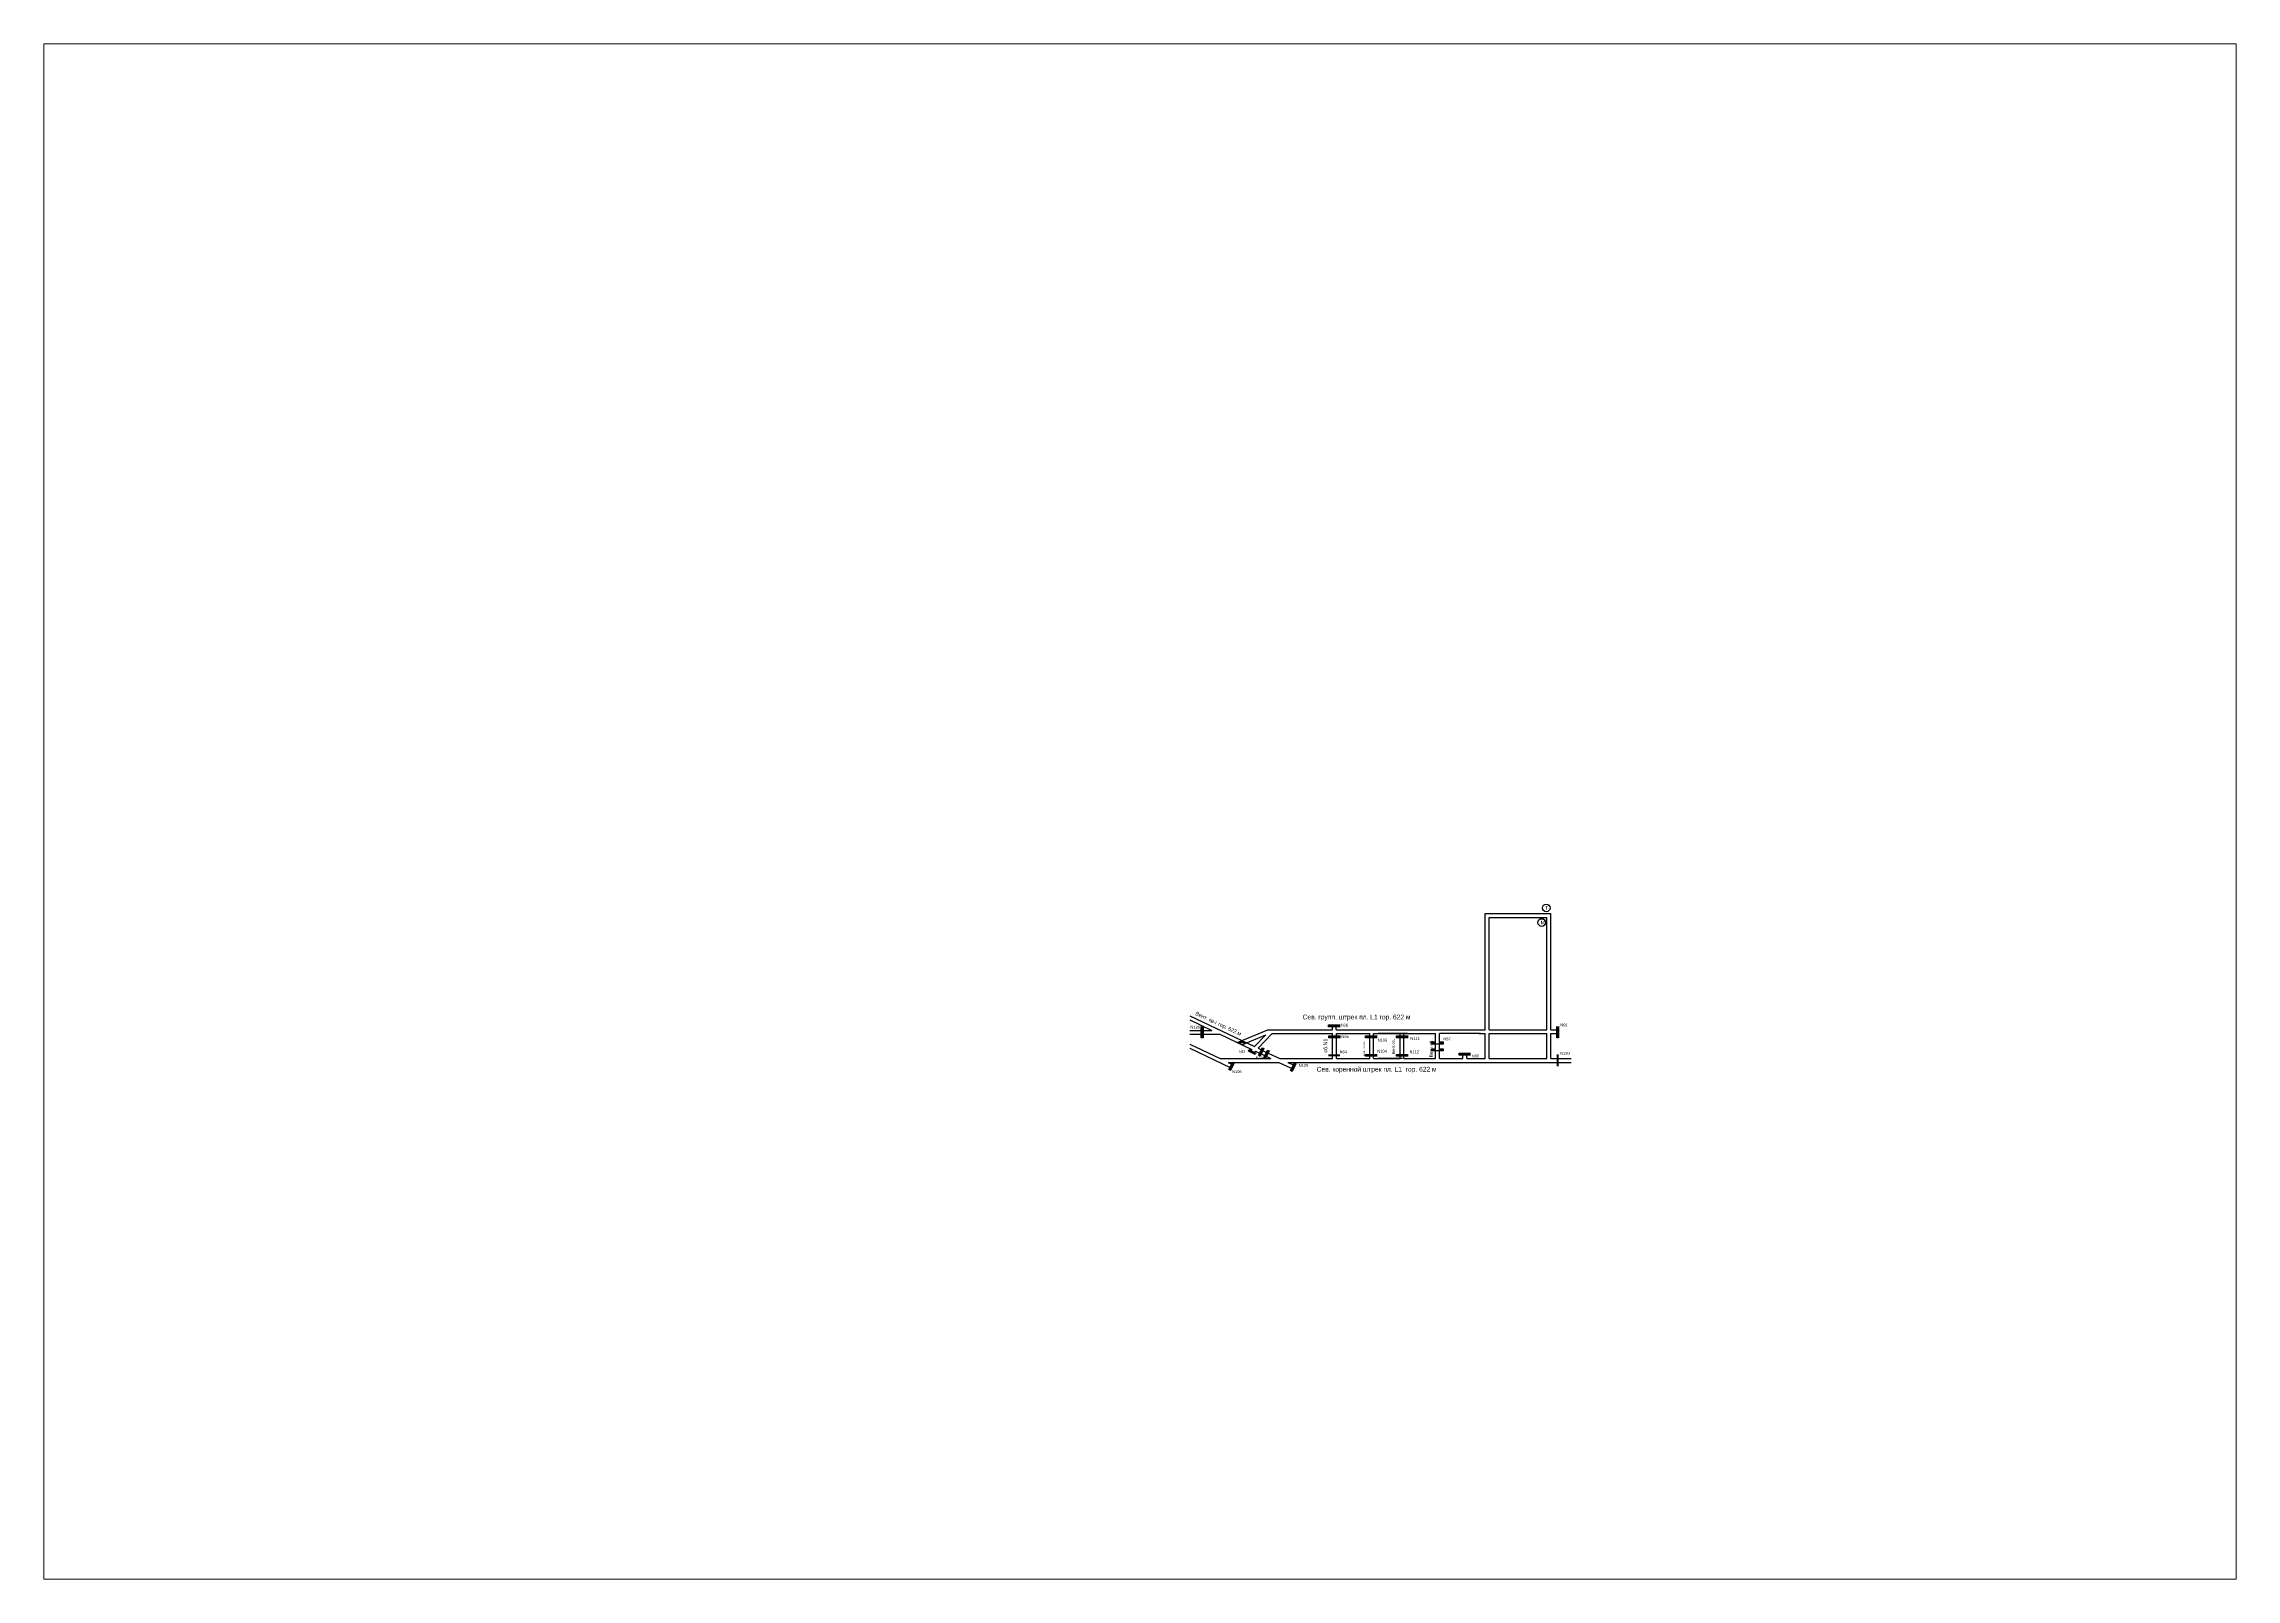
# Paper-space layout 'Layout2' of a CAD drawing. Header units: millimetres. Extents: x 29 to 262, y 20 to 183.
# The model-space entities are those that its viewports show. They can reach past a viewport. Long polylines and large blocks are cut down to what shows.
import ezdxf

# ---------------------------------------------------------------- set-up
doc = ezdxf.new("R2010")
doc.units = ezdxf.units.MM
for name, color, linetype in [('Датчики метана', 7, 'Continuous'), ('Двери', 7, 'Continuous'), ('Номера перемычек', 7, 'Continuous'), ('Перемычки', 7, 'Continuous')]:
    doc.layers.add(name, color=color, linetype=linetype)

msp = doc.modelspace()

# ---------------------------------------------------------------- hatches: boundary and pattern name
for color, points in [(256, [(-173.4, -284.9), (-178.3, -287), (-168.5, -287.2)]), (3, [(-165.8, -294.4), (-166.5, -295.8), (-159.7, -299.3), (-159, -298)])]:
    msp.add_hatch(color=color).paths.add_polyline_path(points)
h = msp.add_hatch(color=256)
h.paths.add_polyline_path([(-165.8, -294.3), (-166.7, -295.9), (-159.7, -299.5), (-158.8, -297.9)])
h.paths.add_polyline_path([(-159, -298), (-159.7, -299.3), (-166.5, -295.8), (-165.8, -294.4)], flags=16)
h = msp.add_hatch(color=256)
h.paths.add_polyline_path([(-150.5, -293.2), (-152.2, -292.4), (-156, -300.2), (-154.3, -301)])
h.paths.add_polyline_path([(-150.7, -293.3), (-152.1, -292.6), (-155.8, -300.1), (-154.4, -300.8)], flags=16)
h = msp.add_hatch(color=256)
h.paths.add_polyline_path([(-145.1, -295.7), (-146.8, -294.9), (-150.6, -302.7), (-148.9, -303.5)])
h.paths.add_polyline_path([(-145.3, -295.8), (-146.7, -295.1), (-150.5, -302.6), (-149, -303.3)], flags=16)
h = msp.add_hatch(color=256)
h.paths.add_polyline_path([(-181.4, -308.2), (-183.1, -307.4), (-186.9, -315.2), (-185.2, -316)])
h.paths.add_polyline_path([(-181.6, -308.3), (-183, -307.5), (-186.7, -315.1), (-185.3, -315.8)], flags=16)
h = msp.add_hatch(color=256)
h.paths.add_polyline_path([(-117.2, -309.3), (-118.9, -308.4), (-122.7, -316.2), (-121, -317)])
h.paths.add_polyline_path([(-117.4, -309.3), (-118.8, -308.6), (-122.5, -316.1), (-121.1, -316.9)], flags=16)
at = {"layer": 'Двери'}
h = msp.add_hatch(color=256, dxfattribs=at)
h.paths.add_polyline_path([(28.1, -286.4), (24, -286.4), (24, -288.6), (28.1, -288.6), (28.1, -288.5), (24.1, -288.5), (24.1, -286.5), (28.1, -286.5)])
h.paths.add_polyline_path([(32.1, -288.5), (28.1, -288.5), (28.1, -288.6), (32.1, -288.6)])
h.paths.add_polyline_path([(36.2, -286.4), (32.1, -286.4), (32.1, -286.5), (36.1, -286.5), (36.1, -288.5), (32.1, -288.5), (32.1, -288.6), (36.2, -288.6)])
h = msp.add_hatch(color=256, dxfattribs=at)
h.paths.add_polyline_path([(28.1, -293.4), (24, -293.4), (24, -295.6), (28.1, -295.6), (28.1, -295.5), (24.1, -295.5), (24.1, -293.5), (28.1, -293.5)])
h.paths.add_polyline_path([(32.1, -295.5), (28.1, -295.5), (28.1, -295.6), (32.1, -295.6)])
h.paths.add_polyline_path([(36.2, -293.4), (32.1, -293.4), (32.1, -293.5), (36.1, -293.5), (36.1, -295.5), (32.1, -295.5), (32.1, -295.6), (36.2, -295.6)])
h = msp.add_hatch(color=3, dxfattribs=at)
h.paths.add_polyline_path([(24.1, -286.5), (24.1, -288.5), (28.1, -288.5), (28.1, -286.5)])
h.paths.add_polyline_path([(36.1, -288.5), (36.1, -286.5), (32.1, -286.5), (32.1, -288.5)])
h = msp.add_hatch(color=3, dxfattribs=at)
h.paths.add_polyline_path([(24.1, -293.5), (24.1, -295.5), (28.1, -295.5), (28.1, -293.5)])
h.paths.add_polyline_path([(36.1, -295.5), (36.1, -293.5), (32.1, -293.5), (32.1, -295.5)])
at = {"layer": 'Перемычки'}
h = msp.add_hatch(color=256, dxfattribs=at)
h.paths.add_polyline_path([(-213.6, -282.3), (-213.6, -278.2), (-213.7, -278.2), (-213.7, -282.2), (-215.7, -282.2), (-215.7, -278.2), (-215.8, -278.2), (-215.8, -282.3)])
h.paths.add_polyline_path([(-213.7, -278.2), (-213.6, -278.2), (-213.6, -270.1), (-215.8, -270.1), (-215.8, -278.2), (-215.7, -278.2), (-215.7, -270.2), (-213.7, -270.2)])
h = msp.add_hatch(color=3, dxfattribs=at)
h.paths.add_polyline_path([(-215.7, -282.2), (-213.7, -282.2), (-213.7, -278.2), (-215.7, -278.2)])
h.paths.add_polyline_path([(-213.7, -274.2), (-215.7, -274.2), (-215.7, -278.2), (-213.7, -278.2)])
h.paths.add_polyline_path([(-213.7, -274.2), (-213.7, -270.2), (-215.7, -270.2), (-215.7, -274.2)])
h = msp.add_hatch(color=256, dxfattribs=at)
h.paths.add_polyline_path([(-83.3, -270.7), (-79.2, -270.7), (-79.2, -270.6), (-83.2, -270.6), (-83.2, -268.6), (-79.2, -268.6), (-79.2, -268.5), (-83.3, -268.5)])
h.paths.add_polyline_path([(-79.2, -270.6), (-79.2, -270.7), (-71.1, -270.7), (-71.1, -268.5), (-79.2, -268.5), (-79.2, -268.6), (-71.2, -268.6), (-71.2, -270.6)])
h = msp.add_hatch(color=3, dxfattribs=at)
h.paths.add_polyline_path([(-83.2, -268.6), (-83.2, -270.6), (-79.2, -270.6), (-79.2, -268.6)])
h.paths.add_polyline_path([(-75.2, -270.6), (-75.2, -268.6), (-79.2, -268.6), (-79.2, -270.6)])
h.paths.add_polyline_path([(-75.2, -270.6), (-71.2, -270.6), (-71.2, -268.6), (-75.2, -268.6)])
h = msp.add_hatch(color=256, dxfattribs=at)
h.paths.add_polyline_path([(156.3, -282.3), (156.3, -278.2), (156.2, -278.2), (156.2, -282.2), (154.2, -282.2), (154.2, -278.2), (154.1, -278.2), (154.1, -282.3)])
h.paths.add_polyline_path([(156.2, -278.2), (156.3, -278.2), (156.3, -270.1), (154.1, -270.1), (154.1, -278.2), (154.2, -278.2), (154.2, -270.2), (156.2, -270.2)])
h = msp.add_hatch(color=3, dxfattribs=at)
h.paths.add_polyline_path([(154.2, -282.2), (156.2, -282.2), (156.2, -278.2), (154.2, -278.2)])
h.paths.add_polyline_path([(156.2, -274.2), (154.2, -274.2), (154.2, -278.2), (156.2, -278.2)])
h.paths.add_polyline_path([(156.2, -274.2), (156.2, -270.2), (154.2, -270.2), (154.2, -274.2)])
for points in [[(-155.8, -300.1), (-154.4, -300.8), (-150.7, -293.3), (-152.1, -292.6)], [(-150.5, -302.6), (-149, -303.3), (-145.3, -295.8), (-146.7, -295.1)], [(-186.7, -315.1), (-185.3, -315.8), (-181.6, -308.3), (-183, -307.5)], [(-122.5, -316.1), (-121.1, -316.9), (-117.4, -309.3), (-118.8, -308.6)]]:
    msp.add_hatch(color=3, dxfattribs=at).paths.add_polyline_path(points)
h = msp.add_hatch(color=256, dxfattribs=at)
h.paths.add_polyline_path([(-83, -282.1), (-78.9, -282.1), (-78.9, -282), (-82.9, -282), (-82.9, -280), (-78.9, -280), (-78.9, -279.9), (-83, -279.9)])
h.paths.add_polyline_path([(-78.9, -282), (-78.9, -282.1), (-70.8, -282.1), (-70.8, -279.9), (-78.9, -279.9), (-78.9, -280), (-70.9, -280), (-70.9, -282)])
h = msp.add_hatch(color=3, dxfattribs=at)
h.paths.add_polyline_path([(-82.9, -280), (-82.9, -282), (-78.9, -282), (-78.9, -280)])
h.paths.add_polyline_path([(-74.9, -282), (-74.9, -280), (-78.9, -280), (-78.9, -282)])
h.paths.add_polyline_path([(-74.9, -282), (-70.9, -282), (-70.9, -280), (-74.9, -280)])
h = msp.add_hatch(color=256, dxfattribs=at)
h.paths.add_polyline_path([(-44.8, -282.1), (-40.7, -282.1), (-40.7, -282), (-44.7, -282), (-44.7, -280), (-40.7, -280), (-40.7, -279.9), (-44.8, -279.9)])
h.paths.add_polyline_path([(-40.7, -282), (-40.7, -282.1), (-32.6, -282.1), (-32.6, -279.9), (-40.7, -279.9), (-40.7, -280), (-32.7, -280), (-32.7, -282)])
h = msp.add_hatch(color=3, dxfattribs=at)
h.paths.add_polyline_path([(-44.7, -280), (-44.7, -282), (-40.7, -282), (-40.7, -280)])
h.paths.add_polyline_path([(-36.7, -282), (-36.7, -280), (-40.7, -280), (-40.7, -282)])
h.paths.add_polyline_path([(-36.7, -282), (-32.7, -282), (-32.7, -280), (-36.7, -280)])
h = msp.add_hatch(color=256, dxfattribs=at)
h.paths.add_polyline_path([(-12.5, -282.1), (-8.4, -282.1), (-8.4, -282), (-12.4, -282), (-12.4, -280), (-8.4, -280), (-8.4, -279.9), (-12.5, -279.9)])
h.paths.add_polyline_path([(-8.4, -282), (-8.4, -282.1), (-0.3, -282.1), (-0.3, -279.9), (-8.4, -279.9), (-8.4, -280), (-0.4, -280), (-0.4, -282)])
h = msp.add_hatch(color=3, dxfattribs=at)
h.paths.add_polyline_path([(-12.4, -280), (-12.4, -282), (-8.4, -282), (-8.4, -280)])
h.paths.add_polyline_path([(-4.4, -282), (-4.4, -280), (-8.4, -280), (-8.4, -282)])
h.paths.add_polyline_path([(-4.4, -282), (-0.4, -282), (-0.4, -280), (-4.4, -280)])
h = msp.add_hatch(color=3, dxfattribs=at)
h.paths.add_polyline_path([(-83.4, -299.3), (-83.4, -301.3), (-79.4, -301.3), (-79.4, -299.3)])
h.paths.add_polyline_path([(-75.4, -301.3), (-75.4, -299.3), (-79.4, -299.3), (-79.4, -301.3)])
h.paths.add_polyline_path([(-75.4, -301.3), (-71.4, -301.3), (-71.4, -299.3), (-75.4, -299.3)])
h = msp.add_hatch(color=256, dxfattribs=at)
h.paths.add_polyline_path([(-44.8, -301.4), (-40.7, -301.4), (-40.7, -301.3), (-44.7, -301.3), (-44.7, -299.3), (-40.7, -299.3), (-40.7, -299.2), (-44.8, -299.2)])
h.paths.add_polyline_path([(-40.7, -301.3), (-40.7, -301.4), (-32.6, -301.4), (-32.6, -299.2), (-40.7, -299.2), (-40.7, -299.3), (-32.7, -299.3), (-32.7, -301.3)])
h = msp.add_hatch(color=3, dxfattribs=at)
h.paths.add_polyline_path([(-44.7, -299.3), (-44.7, -301.3), (-40.7, -301.3), (-40.7, -299.3)])
h.paths.add_polyline_path([(-36.7, -301.3), (-36.7, -299.3), (-40.7, -299.3), (-40.7, -301.3)])
h.paths.add_polyline_path([(-36.7, -301.3), (-32.7, -301.3), (-32.7, -299.3), (-36.7, -299.3)])
h = msp.add_hatch(color=256, dxfattribs=at)
h.paths.add_polyline_path([(-12.5, -301.4), (-8.4, -301.4), (-8.4, -301.3), (-12.4, -301.3), (-12.4, -299.3), (-8.4, -299.3), (-8.4, -299.2), (-12.5, -299.2)])
h.paths.add_polyline_path([(-8.4, -301.3), (-8.4, -301.4), (-0.3, -301.4), (-0.3, -299.2), (-8.4, -299.2), (-8.4, -299.3), (-0.4, -299.3), (-0.4, -301.3)])
h = msp.add_hatch(color=3, dxfattribs=at)
h.paths.add_polyline_path([(-12.4, -299.3), (-12.4, -301.3), (-8.4, -301.3), (-8.4, -299.3)])
h.paths.add_polyline_path([(-4.4, -301.3), (-4.4, -299.3), (-8.4, -299.3), (-8.4, -301.3)])
h.paths.add_polyline_path([(-4.4, -301.3), (-0.4, -301.3), (-0.4, -299.3), (-4.4, -299.3)])
h = msp.add_hatch(color=256, dxfattribs=at)
h.paths.add_polyline_path([(52.5, -300.1), (56.6, -300.1), (56.6, -300), (52.6, -300), (52.6, -298), (56.6, -298), (56.6, -297.9), (52.5, -297.9)])
h.paths.add_polyline_path([(56.6, -300), (56.6, -300.1), (64.7, -300.1), (64.7, -297.9), (56.6, -297.9), (56.6, -298), (64.6, -298), (64.6, -300)])
h = msp.add_hatch(color=3, dxfattribs=at)
h.paths.add_polyline_path([(52.6, -298), (52.6, -300), (56.6, -300), (56.6, -298)])
h.paths.add_polyline_path([(60.6, -300), (60.6, -298), (56.6, -298), (56.6, -300)])
h.paths.add_polyline_path([(60.6, -300), (64.6, -300), (64.6, -298), (60.6, -298)])
h = msp.add_hatch(color=256, dxfattribs=at)
h.paths.add_polyline_path([(156.2, -311.6), (156.2, -307.5), (156.1, -307.5), (156.1, -311.5), (154.1, -311.5), (154.1, -307.5), (154, -307.5), (154, -311.6)])
h.paths.add_polyline_path([(156.1, -307.5), (156.2, -307.5), (156.2, -299.4), (154, -299.4), (154, -307.5), (154.1, -307.5), (154.1, -299.5), (156.1, -299.5)])
h = msp.add_hatch(color=3, dxfattribs=at)
h.paths.add_polyline_path([(154.1, -311.5), (156.1, -311.5), (156.1, -307.5), (154.1, -307.5)])
h.paths.add_polyline_path([(156.1, -303.5), (154.1, -303.5), (154.1, -307.5), (156.1, -307.5)])
h.paths.add_polyline_path([(156.1, -303.5), (156.1, -299.5), (154.1, -299.5), (154.1, -303.5)])

# ---------------------------------------------------------------- linework, layer by layer
for p, q in [((79.9, -273.7), (79.9, -152.5)), ((79.9, -152.5), (148, -152.5)), ((83.9, -273.7), (83.9, -156.9)), ((83.9, -156.9), (144, -156.9)), ((144, -273.7), (144, -156.9)), ((148, -273.7), (148, -152.5)), ((-227.6, -259), (-160.2, -291.2)), ((-227.6, -263.5), (-204.7, -274.4)), ((-178.3, -287), (-146.3, -273.7)), ((-146.3, -273.7), (-92.8, -273.7)), ((-92.8, -273.7), (-79.2, -273.7)), ((-79.2, -273.7), (-79.2, -270.6)), ((-75.2, -273.7), (-75.2, -270.6)), ((-75.2, -273.7), (-56.1, -273.7)), ((-56.8, -273.7), (-6.3, -273.7)), ((-6.3, -273.7), (-5, -273.7)), ((-6.3, -273.7), (-6.1, -273.7)), ((-5.2, -273.7), (17, -273.7)), ((15.7, -273.7), (79.9, -273.7)), ((83.9, -273.7), (144, -273.7)), ((148, -273.7), (154.2, -273.7)), ((-227.6, -274.4), (-204.7, -274.4)), ((-227.6, -278.4), (-196.3, -278.4)), ((-227.6, -288.6), (-196, -303.7)), ((-227.6, -293), (-185.8, -313)), ((-196.3, -278.4), (-163.1, -294.2)), ((-178.3, -287), (-168.5, -287.2)), ((-173.5, -289.3), (-148.5, -278.9)), ((-164, -295.2), (-163.1, -294.2)), ((-160.3, -297.1), (-159.3, -296)), ((-160.2, -291.2), (-148.5, -278.9)), ((-159.3, -296), (-143.3, -303.7)), ((-156.4, -293), (-141.8, -277.7)), ((-156.4, -293), (-149.1, -296.5)), ((-149.1, -296.5), (-134, -303.7)), ((-141.8, -277.7), (-79.1, -277.7)), ((-79.1, -303.7), (-79.1, -277.7)), ((-75.1, -303.7), (-75.1, -277.7)), ((-75.1, -277.7), (-72, -277.7)), ((-72, -277.7), (-56.3, -277.7)), ((-56.8, -277.7), (-40.4, -277.7)), ((-40.4, -303.7), (-40.4, -277.7)), ((-36.4, -303.7), (-36.4, -277.7)), ((-36.4, -277.7), (-6.3, -277.7)), ((-1.2, -277.7), (-31.5, -277.7)), ((-6.3, -277.7), (-27.5, -277.7)), ((-27.5, -277.7), (-8.8, -277.7)), ((-8.8, -303.7), (-8.8, -277.7)), ((-6.3, -277.7), (-1.2, -277.7)), ((-4.8, -303.7), (-4.8, -277.7)), ((-4.8, -277.7), (-1, -277.7)), ((-1, -277.7), (9.9, -277.7)), ((9.6, -277.7), (28.1, -277.7)), ((28.1, -303.7), (28.1, -277.7)), ((32.1, -303.7), (32.1, -277.7)), ((74.9, -277.7), (32.1, -277.7)), ((73.3, -277.7), (79.9, -277.7)), ((79.9, -303.7), (79.9, -277.7)), ((83.9, -303.7), (83.9, -277.7)), ((83.9, -277.7), (144, -277.7)), ((106.1, -277.7), (144, -277.7)), ((144, -303.7), (144, -277.7)), ((148, -303.7), (148, -277.7)), ((148, -277.7), (154.2, -277.7)), ((148, -277.7), (148.9, -277.7)), ((-196, -303.7), (-143.3, -303.7)), ((-187.6, -307.7), (-183.9, -309.4)), ((-187.6, -307.7), (-134.9, -307.7)), ((-134.9, -307.7), (-119.9, -314.8)), ((-134, -303.7), (-79.1, -303.7)), ((-125.6, -307.6), (-119.7, -310.3)), ((-125.6, -307.7), (-72, -307.7)), ((-75.1, -303.7), (-72, -303.7)), ((-72, -303.7), (-60.8, -303.7)), ((-72, -307.7), (-56.1, -307.7)), ((-56.8, -303.7), (-40.4, -303.7)), ((-56.8, -307.7), (-27.5, -307.7)), ((-36.4, -303.7), (-19.7, -303.7)), ((-6.3, -303.7), (-31.5, -303.7)), ((-11, -303.7), (-27.5, -303.7)), ((-27.5, -303.7), (-8.8, -303.7)), ((-27.5, -307.7), (-1, -307.7)), ((-21.3, -303.7), (-10.3, -303.7)), ((-4.8, -303.7), (-1.1, -303.7)), ((-1, -303.7), (9.9, -303.7)), ((-1, -307.7), (167.7, -307.7)), ((9.2, -303.7), (16, -303.7)), ((15.6, -303.7), (26.2, -303.7)), ((25.4, -303.7), (28.1, -303.7)), ((25.4, -303.7), (25.4, -303.7)), ((32.1, -303.7), (56.6, -303.7)), ((56.6, -303.7), (56.6, -300)), ((60.6, -303.7), (60.6, -300)), ((60.6, -303.7), (74.9, -303.7)), ((72.9, -303.7), (79.9, -303.7)), ((83.9, -303.7), (144, -303.7)), ((104.8, -303.7), (129.2, -303.7)), ((133.2, -303.7), (144, -303.7)), ((148, -303.7), (169.2, -303.7)), ((167.7, -307.7), (169.2, -307.7))]:
    msp.add_line(p, q)
for points in [[(-165.8, -294.3), (-158.8, -297.9), (-159.7, -299.5), (-166.7, -295.9)], [(-165.8, -294.4), (-159, -298), (-159.7, -299.3), (-166.5, -295.8)], [(-150.5, -293.2), (-154.3, -301), (-156, -300.2), (-152.2, -292.4)], [(-150.7, -293.3), (-154.4, -300.8), (-155.8, -300.1), (-152.1, -292.6)], [(-145.1, -295.7), (-148.9, -303.5), (-150.6, -302.7), (-146.8, -294.9)], [(-145.3, -295.8), (-149, -303.3), (-150.5, -302.6), (-146.7, -295.1)], [(-181.4, -308.2), (-185.2, -316), (-186.9, -315.2), (-183.1, -307.4)], [(-181.6, -308.3), (-185.3, -315.8), (-186.7, -315.1), (-183, -307.5)], [(-117.2, -309.3), (-121, -317), (-122.7, -316.2), (-118.9, -308.4)], [(-117.4, -309.3), (-121.1, -316.9), (-122.5, -316.1), (-118.8, -308.6)]]:
    msp.add_lwpolyline(points, close=True)
at = {"layer": 'Датчики метана', "color": 7}
msp.add_line((-72, -303.7), (-56.8, -303.7), dxfattribs=at)
for centre in [(138.7, -162), (143.3, -146.8)]:
    msp.add_circle(centre, 4, dxfattribs=at)
at = {"layer": 'Двери'}
msp.add_line((30.1, -297.9), (30.2, -297.9), dxfattribs=at)
for points in [[(32.1, -286.4), (36.2, -286.4), (36.2, -288.6), (24, -288.6), (24, -286.4), (28.1, -286.4)], [(32.1, -293.4), (36.2, -293.4), (36.2, -295.6), (24, -295.6), (24, -293.4), (28.1, -293.4)], [(32.1, -286.5), (36.1, -286.5), (36.1, -288.5), (24.1, -288.5), (24.1, -286.5), (28.1, -286.5)], [(32.1, -293.5), (36.1, -293.5), (36.1, -295.5), (24.1, -295.5), (24.1, -293.5), (28.1, -293.5)]]:
    msp.add_lwpolyline(points, dxfattribs=at)
at = {"layer": 'Номера перемычек', "color": 7}
msp.add_line((-164.5, -289.1), (-160.2, -291.2), dxfattribs=at)
at = {"layer": 'Перемычки'}
for points in [[(-213.7, -270.2), (-213.7, -282.2), (-215.7, -282.2), (-215.7, -270.2)], [(-71.2, -270.6), (-83.2, -270.6), (-83.2, -268.6), (-71.2, -268.6)], [(156.2, -270.2), (156.2, -282.2), (154.2, -282.2), (154.2, -270.2)], [(-70.9, -282), (-82.9, -282), (-82.9, -280), (-70.9, -280)], [(-32.7, -282), (-44.7, -282), (-44.7, -280), (-32.7, -280)], [(-0.4, -282), (-12.4, -282), (-12.4, -280), (-0.4, -280)], [(-32.7, -301.3), (-44.7, -301.3), (-44.7, -299.3), (-32.7, -299.3)], [(-0.4, -301.3), (-12.4, -301.3), (-12.4, -299.3), (-0.4, -299.3)], [(64.6, -300), (52.6, -300), (52.6, -298), (64.6, -298)]]:
    msp.add_lwpolyline(points, dxfattribs=at)

# ---------------------------------------------------------------- texts
at = {"color": 7}
msp.add_text('Вент. кв-г гор. 622 м', height=4, rotation=335, dxfattribs=at).set_placement((-222.3, -258.1))
for s, p in [('Сев. групп. штрек пл. L1 гор. 622 м', (-110.2, -262.9)), ('Сев. коренной штрек пл. L1  гор. 622 м', (-95.6, -317.3))]:
    msp.add_text(s, height=5).set_placement(p)
for s, height, p in [('сб.N1', 4, (-84.6, -297.4)), ('Конв. ходок', 2, (-45.2, -300.9)), ('Вент.сб.', 3, (-14.2, -299.4)), ('Вент.сб.', 3.5, (25.2, -302.3))]:
    msp.add_text(s, height=height, rotation=90).set_placement(p)
at = {"layer": 'Датчики метана'}
for s, p in [('Т', (142.1, -148.8)), ('M', (137.5, -164))]:
    msp.add_text(s, height=4, dxfattribs=at).set_placement(p)
at = {"layer": 'Номера перемычек'}
for s, height, p in [('N126', 3, (-227, -272.5)), ('N26', 3, (-70.5, -270.4)), ('N91', 3, (158, -270.1)), ('N23', 2.5, (-176.4, -297.6)), ('N64', 3, (-71.8, -298.2)), ('N65', 3, (-69.8, -282.3)), ('N104', 3, (-32.5, -297.5)), ('N103', 3, (-32.1, -285.9)), ('N112', 3, (1.1, -298.1)), ('N111', 3, (1.9, -284.3)), ('N57', 3, (36.2, -284.8)), ('N120', 3, (157.8, -299.7)), ('N106', 3, (-183.6, -318.8)), ('N29', 3, (-159.2, -304.5)), ('N129', 3, (-114.3, -312.2)), ('N95', 3, (65.9, -302.5))]:
    msp.add_text(s, height=height, dxfattribs=at).set_placement(p)

psp = doc.layouts.new('Layout2')

# ---------------------------------------------------------------- viewports
at = {"layer": '0', "color": 7}
psp.add_viewport(center=(145.33, 101.81), size=(232.53, 162.8987), view_center_point=(-279.51, -46.44), view_height=1598.4981, dxfattribs=at)

doc.saveas('drawing.dxf')
